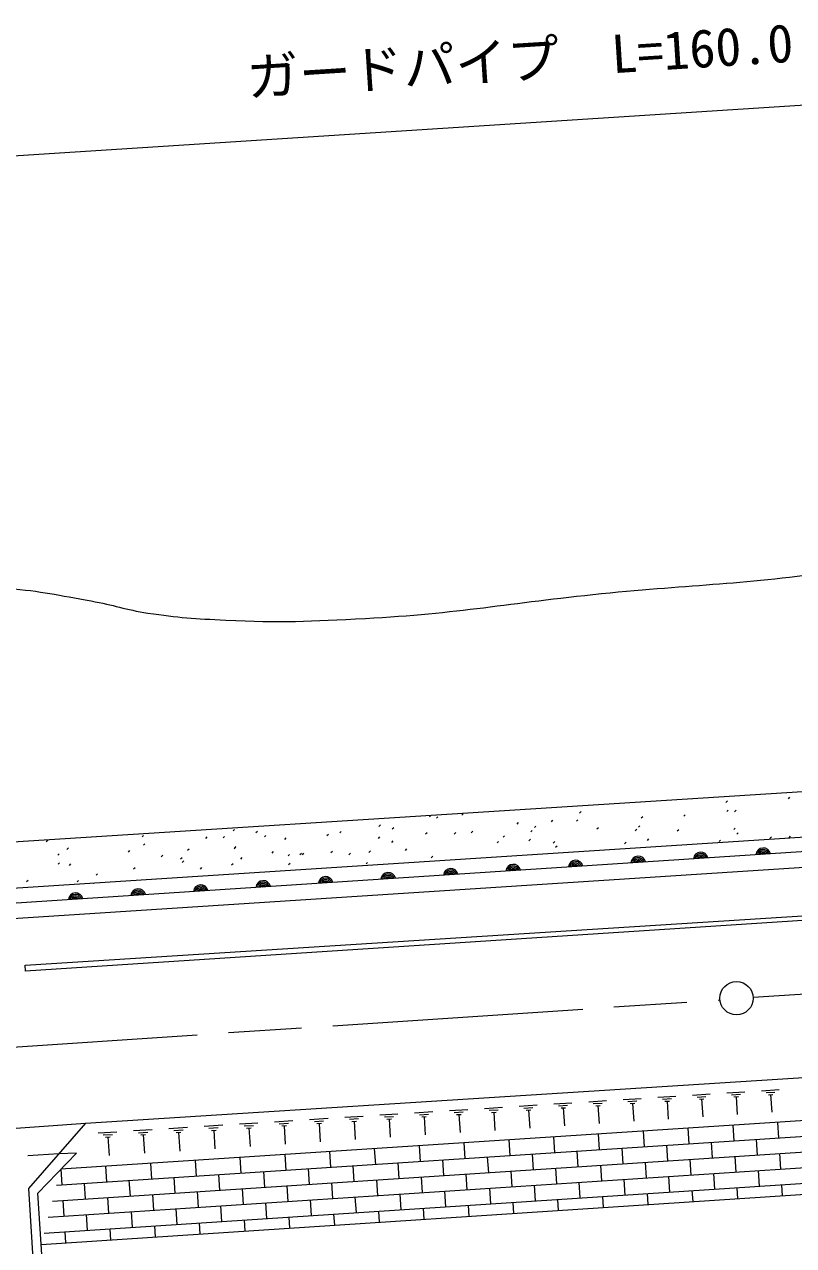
# Model space of a CAD drawing. Units: millimetres, scale not verified. Extents: x 40000 to 680000, y 20000 to 380000.
# Drawn here: x 134698 to 171536, y 270857 to 329388 of the extents above; entities that cross this region are included whole.
import ezdxf
from ezdxf.enums import TextEntityAlignment as Align

# ---------------------------------------------------------------- set-up
doc = ezdxf.new("R2010")
doc.units = ezdxf.units.MM
doc.header["$LTSCALE"] = 1000
doc.linetypes.add('CHAIN', pattern=[18.5, 12, -1.5, 3.5, -1.5])
for name, color, linetype, lineweight in [('M-BGD', 7, 'Continuous', 13), ('M-BMK', 2, 'CHAIN', 13), ('M-BMK-SRVR', 3, 'Continuous', 13), ('M-STR-HTXT', 7, 'Continuous', 13)]:
    doc.layers.add(name, color=color, linetype=linetype, lineweight=lineweight)
doc.styles.add('ＭＳ ゴシック', font='')
doc.styles.get('ＭＳ ゴシック').set_extended_font_data('MS Gothic')

msp = doc.modelspace()

# ---------------------------------------------------------------- linework, layer by layer
at = {"layer": 'M-BGD'}
for p, q in [((168295, 292098), (168366, 292169)), ((171293, 292271), (171364, 292342)), ((155641, 291480), (155711, 291551)), ((161288, 291586), (161359, 291656)), ((166277, 291432), (166348, 291503)), ((168333, 291657), (168404, 291728)), ((168711, 291650), (168781, 291721)), ((151676, 290947), (151747, 291017)), ((152313, 290832), (152384, 290903)), ((154095, 291406), (154156, 291467)), ((154428, 291344), (154499, 291415)), ((158293, 291058), (158364, 291128)), ((159128, 290893), (159199, 290963)), ((159935, 291173), (160006, 291244)), ((161137, 291193), (161208, 291263)), ((164107, 290907), (164177, 290978)), ((164243, 291352), (164313, 291423)), ((140334, 290442), (140404, 290513)), ((143381, 290375), (143452, 290445)), ((144210, 290400), (144281, 290471)), ((144693, 290737), (144764, 290807)), ((145787, 290650), (145858, 290720)), ((146196, 290443), (146267, 290514)), ((147166, 290323), (147236, 290394)), ((149183, 290514), (149254, 290584)), ((149804, 290640), (149875, 290711)), ((151657, 290370), (151727, 290441)), ((153912, 290588), (153983, 290659)), ((155287, 290582), (155358, 290653)), ((156098, 290647), (156169, 290717)), ((157621, 290428), (157692, 290499)), ((158862, 290260), (158933, 290331)), ((158950, 290688), (159021, 290759)), ((162115, 290827), (162186, 290898)), ((163953, 290744), (164023, 290815)), ((164541, 290276), (164612, 290347)), ((165965, 290736), (166035, 290806)), ((168670, 290793), (168741, 290864)), ((168818, 290571), (168889, 290642)), ((170408, 290372), (170479, 290443)), ((171322, 290405), (171393, 290475)), ((135745, 290218), (135816, 290289)), ((136732, 289846), (136803, 289917)), ((139675, 289715), (139745, 289786)), ((140401, 290045), (140471, 290116)), ((142514, 289811), (142585, 289881)), ((144751, 289879), (144822, 289950)), ((144759, 289922), (144829, 289993)), ((146558, 289670), (146628, 289741)), ((149381, 289692), (149452, 289763)), ((151199, 289704), (151269, 289775)), ((152296, 290181), (152367, 290251)), ((152947, 289800), (153018, 289871)), ((157336, 290155), (157407, 290226)), ((160029, 290150), (160100, 290221)), ((160136, 289950), (160207, 290020)), ((163447, 290115), (163517, 290186)), ((167970, 290219), (168041, 290290)), ((136291, 289565), (136362, 289635)), ((136311, 289138), (136382, 289209)), ((136853, 289079), (136923, 289149)), ((141255, 289496), (141325, 289566)), ((142180, 289389), (142250, 289460)), ((142259, 289220), (142330, 289291)), ((144622, 289107), (144693, 289178)), ((145062, 289384), (145133, 289454)), ((147330, 289536), (147401, 289607)), ((147352, 289123), (147423, 289194)), ((147896, 289598), (147966, 289669)), ((148009, 289592), (148080, 289663)), ((150238, 289591), (150308, 289662)), ((151058, 289150), (151129, 289221)), ((154185, 289445), (154256, 289516)), ((138134, 288605), (138205, 288675)), ((139928, 288907), (139999, 288978)), ((143129, 288901), (143200, 288972)), ((134800, 288308), (134871, 288379)), ((137222, 288292), (137293, 288363)), ((137995, 288222), (138004, 288230)), ((283282, 284132), (136439, 274516)), ((136239, 273752), (283298, 283381)), ((136039, 272987), (283314, 282631)), ((135839, 272222), (283330, 281880)), ((135639, 271458), (283347, 281129)), ((135495, 270904), (283357, 280660)), ((166695, 278070), (167548, 278125)), ((168348, 278176), (169199, 278230)), ((168568, 278083), (168993, 278110)), ((169998, 278281), (170847, 278335)), ((170217, 278188), (170642, 278215)), ((170330, 278089), (170542, 278102)), ((170436, 278096), (170490, 277247)), ((156729, 277435), (157597, 277491)), ((158396, 277542), (159261, 277597)), ((158619, 277447), (159052, 277475)), ((160061, 277648), (160923, 277703)), ((160283, 277554), (160715, 277581)), ((160398, 277453), (160614, 277466)), ((160506, 277459), (160561, 276597)), ((161723, 277754), (162583, 277808)), ((161945, 277660), (162375, 277687)), ((162059, 277559), (162274, 277573)), ((162167, 277566), (162222, 276706)), ((163383, 277859), (164241, 277914)), ((163604, 277766), (164033, 277793)), ((163718, 277665), (163933, 277679)), ((163825, 277672), (163880, 276814)), ((165040, 277965), (165896, 278019)), ((165261, 277872), (165689, 277899)), ((165375, 277771), (165589, 277785)), ((165482, 277778), (165536, 276923)), ((166915, 277977), (167342, 278004)), ((167029, 277877), (167242, 277891)), ((167135, 277884), (167190, 277031)), ((168681, 277983), (168893, 277997)), ((168787, 277990), (168841, 277139)), ((148359, 276902), (149239, 276958)), ((150038, 277009), (150915, 277065)), ((150264, 276914), (150703, 276941)), ((151714, 277116), (152589, 277172)), ((151940, 277021), (152377, 277048)), ((152056, 276918), (152275, 276932)), ((152166, 276925), (152221, 276051)), ((153388, 277223), (154261, 277278)), ((153613, 277128), (154049, 277155)), ((153729, 277025), (153947, 277039)), ((153838, 277032), (153894, 276160)), ((155060, 277329), (155930, 277385)), ((155284, 277234), (155719, 277262)), ((155400, 277132), (155618, 277146)), ((155509, 277139), (155564, 276270)), ((156953, 277341), (157387, 277368)), ((157068, 277239), (157285, 277253)), ((157177, 277246), (157232, 276379)), ((158734, 277346), (158951, 277360)), ((158842, 277353), (158898, 276488)), ((128646, 276072), (137625, 276720)), ((138237, 276257), (139130, 276314)), ((139930, 276365), (140821, 276422)), ((140160, 276268), (140605, 276296)), ((141620, 276473), (142509, 276530)), ((141850, 276376), (142294, 276404)), ((141968, 276272), (142190, 276286)), ((142079, 276279), (142136, 275390)), ((143309, 276581), (144195, 276637)), ((143537, 276484), (143981, 276512)), ((143655, 276380), (143877, 276394)), ((143766, 276387), (143823, 275501)), ((144995, 276688), (145879, 276744)), ((145223, 276592), (145665, 276620)), ((145340, 276488), (145561, 276502)), ((145451, 276495), (145507, 275611)), ((146678, 276795), (147560, 276851)), ((146906, 276699), (147346, 276727)), ((147023, 276596), (147243, 276610)), ((147133, 276603), (147189, 275721)), ((148586, 276806), (149026, 276834)), ((148703, 276703), (148923, 276717)), ((148813, 276710), (148869, 275831)), ((150381, 276811), (150600, 276825)), ((150490, 276818), (150546, 275941)), ((164329, 276343), (164378, 275594)), ((166475, 276483), (166524, 275735)), ((168620, 276624), (168669, 275875)), ((170766, 276764), (170815, 276016)), ((138467, 276160), (138914, 276188)), ((138586, 276055), (138809, 276070)), ((138698, 276063), (138755, 275169)), ((140278, 276164), (140501, 276178)), ((140390, 276171), (140446, 275280)), ((155748, 275781), (155797, 275032)), ((157893, 275921), (157942, 275173)), ((160039, 276062), (160088, 275313)), ((162184, 276202), (162233, 275454)), ((167597, 275805), (167646, 275057)), ((169742, 275945), (169791, 275197)), ((136345, 275254), (134859, 275164)), ((147166, 275219), (147215, 274470)), ((149312, 275359), (149361, 274611)), ((151457, 275500), (151506, 274751)), ((153602, 275640), (153651, 274892)), ((156869, 275102), (156918, 274354)), ((159015, 275243), (159064, 274495)), ((161160, 275383), (161209, 274635)), ((163306, 275524), (163355, 274776)), ((165451, 275664), (165500, 274916)), ((168718, 275127), (168767, 274378)), ((170864, 275267), (170913, 274519)), ((136439, 274516), (136488, 273768)), ((138585, 274657), (138634, 273908)), ((140730, 274797), (140779, 274049)), ((142875, 274938), (142924, 274189)), ((145021, 275078), (145070, 274330)), ((148288, 274541), (148337, 273792)), ((150433, 274681), (150482, 273933)), ((152579, 274822), (152628, 274073)), ((154724, 274962), (154773, 274214)), ((160137, 274565), (160186, 273816)), ((162282, 274705), (162331, 273957)), ((164427, 274846), (164476, 274097)), ((166573, 274986), (166622, 274238)), ((139706, 273979), (139755, 273230)), ((141852, 274119), (141901, 273371)), ((143997, 274260), (144046, 273511)), ((146142, 274400), (146191, 273652)), ((151555, 274003), (151604, 273254)), ((153700, 274143), (153749, 273395)), ((155846, 274284), (155895, 273535)), ((157991, 274424), (158040, 273676)), ((163404, 274027), (163453, 273279)), ((165549, 274168), (165598, 273419)), ((167695, 274308), (167744, 273560)), ((169840, 274449), (169889, 273700)), ((137561, 273838), (137610, 273090)), ((142973, 273441), (143022, 272693)), ((145119, 273581), (145168, 272833)), ((147264, 273722), (147313, 272974)), ((149410, 273862), (149459, 273114)), ((154822, 273465), (154871, 272717)), ((156967, 273606), (157016, 272857)), ((159113, 273746), (159162, 272998)), ((161258, 273887), (161307, 273138)), ((164525, 273349), (164560, 272822)), ((166671, 273489), (166705, 272964)), ((168816, 273630), (168851, 273105)), ((170962, 273770), (170996, 273247)), ((136537, 273020), (136586, 272271)), ((138683, 273160), (138732, 272412)), ((140828, 273300), (140877, 272552)), ((144095, 272763), (144144, 272014)), ((146240, 272903), (146289, 272155)), ((148386, 273044), (148435, 272295)), ((150531, 273184), (150580, 272436)), ((152677, 273325), (152726, 272576)), ((155944, 272787), (155979, 272256)), ((158089, 272928), (158124, 272397)), ((160235, 273068), (160269, 272539)), ((162380, 273209), (162415, 272680)), ((137659, 272341), (137708, 271593)), ((139804, 272482), (139853, 271733)), ((141950, 272622), (141999, 271874)), ((147362, 272225), (147397, 271690)), ((149508, 272366), (149543, 271831)), ((151653, 272506), (151688, 271973)), ((153798, 272647), (153833, 272114)), ((138781, 271663), (138816, 271123)), ((140926, 271804), (140961, 271265)), ((143071, 271944), (143107, 271407)), ((145217, 272085), (145252, 271548)), ((136635, 271523), (136671, 270982))]:
    msp.add_line(p, q, dxfattribs=at)
for points in [[(68476, 282813), (91763, 283902), (105309, 284664), (180917, 289574), (199797, 290760), (228330, 292622), (277183, 295840), (280796, 296126), (323326, 296856), (345025, 297617), (347838, 298324)], [(219220, 295601), (171972, 292602), (122859, 289473), (117130, 289036), (98208, 287924), (68255, 286294)], [(223634, 293779), (123009, 287249), (98358, 285722), (68389, 284180)], [(226085, 293274), (123056, 286539), (98417, 284840), (68441, 283360)], [(134735, 284292), (235875, 290721), (279987, 293714)], [(280006, 293430), (185941, 287345), (134753, 284016), (134735, 284292)], [(137625, 276720), (227766, 282462), (283229, 286183)], [(137625, 276720), (134890, 273587), (136467, 247982), (137874, 246738), (138465, 246769), (136988, 248153), (135333, 273374), (137184, 275286), (136345, 275254)]]:
    msp.add_lwpolyline(points, dxfattribs=at)
for centre, radius, start, end in [((170084, 289559), 354, 12.53716, 174.94234), ((170084, 289559), 283, 14.7612, 172.7183), ((170084, 289559), 212, 18.50753, 168.97198), ((161103, 288972), 354, 12.53716, 174.94234), ((161103, 288972), 283, 14.7612, 172.7183), ((161103, 288972), 212, 18.50753, 168.97198), ((164097, 289168), 354, 12.53716, 174.94234), ((164097, 289168), 283, 14.7612, 172.7183), ((164097, 289168), 212, 18.50753, 168.97198), ((164097, 289168), 142, 26.21926, 161.26025), ((164097, 289168), 100, 36.53692, 150.94259), ((167090, 289363), 354, 12.53716, 174.94234), ((167090, 289363), 283, 14.7612, 172.7183), ((167090, 289363), 212, 18.50753, 168.97198), ((167090, 289363), 142, 26.21926, 161.26025), ((167090, 289363), 100, 36.53692, 150.94259), ((170084, 289559), 142, 26.21926, 161.26025), ((170084, 289559), 100, 36.53692, 150.94259), ((152122, 288385), 354, 12.53716, 174.94234), ((152122, 288385), 283, 14.7612, 172.7183), ((152122, 288385), 212, 18.50753, 168.97198), ((155116, 288581), 354, 12.53716, 174.94234), ((155116, 288581), 283, 14.7612, 172.7183), ((155116, 288581), 212, 18.50753, 168.97198), ((155116, 288581), 142, 26.21926, 161.26025), ((155116, 288581), 100, 36.53692, 150.94259), ((158110, 288776), 354, 12.53716, 174.94234), ((158110, 288776), 283, 14.7612, 172.7183), ((158110, 288776), 212, 18.50753, 168.97198), ((158110, 288776), 142, 26.21926, 161.26025), ((158110, 288776), 100, 36.53692, 150.94259), ((161103, 288972), 142, 26.21926, 161.26025), ((161103, 288972), 100, 36.53692, 150.94259), ((143142, 287798), 354, 12.53716, 174.94234), ((143142, 287798), 283, 14.7612, 172.7183), ((143142, 287798), 212, 18.50753, 168.97198), ((146135, 287994), 354, 12.53716, 174.94234), ((146135, 287994), 283, 14.7612, 172.7183), ((146135, 287994), 212, 18.50753, 168.97198), ((146135, 287994), 142, 26.21926, 161.26025), ((146135, 287994), 100, 36.53692, 150.94259), ((149129, 288189), 354, 12.53716, 174.94234), ((149129, 288189), 283, 14.7612, 172.7183), ((149129, 288189), 212, 18.50753, 168.97198), ((149129, 288189), 142, 26.21926, 161.26025), ((149129, 288189), 100, 36.53692, 150.94259), ((152122, 288385), 142, 26.21926, 161.26025), ((152122, 288385), 100, 36.53692, 150.94259), ((137154, 287407), 354, 12.53716, 174.94234), ((137154, 287407), 283, 14.7612, 172.7183), ((137154, 287407), 212, 18.50753, 168.97198), ((137154, 287407), 142, 26.21926, 161.26025), ((137154, 287407), 100, 36.53692, 150.94259), ((140148, 287602), 354, 12.53716, 174.94234), ((140148, 287602), 283, 14.7612, 172.7183), ((140148, 287602), 212, 18.50753, 168.97198), ((140148, 287602), 142, 26.21926, 161.26025), ((140148, 287602), 100, 36.53692, 150.94259), ((143142, 287798), 142, 26.21926, 161.26025), ((143142, 287798), 100, 36.53692, 150.94259)]:
    msp.add_arc(centre, radius, start, end, dxfattribs=at)
msp.add_open_spline([(67948, 291128), (71461, 291164), (72521, 291149), (75424, 291500), (77861, 291795), (79195, 292163), (81613, 292582), (84386, 293064), (85948, 293290), (88715, 293808), (93088, 294626), (95627, 294738), (99891, 296009), (101144, 296383), (101865, 296586), (103023, 297194), (104212, 297819), (104865, 298200), (105972, 298960), (106676, 299444), (106980, 299837), (107680, 300327), (108214, 300701), (108504, 300957), (109119, 301174), (110894, 301799), (111990, 301820), (113861, 302020), (117483, 302408), (119532, 302433), (123174, 302528), (125978, 302602), (127551, 302583), (130355, 302516), (131751, 302483), (132535, 302474), (133927, 302359), (135490, 302230), (136352, 302029), (137896, 301753), (138965, 301562), (139542, 301339), (140615, 301174), (142059, 300951), (142881, 300910), (144341, 300835), (146950, 300702), (148420, 300785), (151029, 300920), (155465, 301149), (157919, 301661), (162338, 302108), (166749, 302554), (169251, 302548), (173635, 303206), (176327, 303610), (177793, 304074), (180472, 304558), (183712, 305143), (185519, 305553), (188791, 305915), (193866, 306476), (196730, 306584), (201829, 306846), (208504, 307189), (212268, 306842), (218932, 307354), (222467, 307626), (224397, 308206), (227907, 308709), (228402, 308780), (228681, 308813), (229177, 308878), (231836, 309231), (233325, 309435), (235986, 309773), (240666, 310367), (243302, 310588), (247973, 311249), (249828, 311511), (250860, 311709), (252710, 312007), (253737, 312173), (254324, 312206), (255339, 312434), (257600, 312943), (258882, 313199), (261081, 313934), (262558, 314427), (263348, 314809), (264821, 315313), (267852, 316349), (269584, 316841), (272695, 317599), (273963, 317908), (274694, 318034), (275997, 318107), (278277, 318235), (279568, 318168), (281839, 317938), (291977, 316910), (297417, 314714), (307493, 313196), (311452, 312600), (313662, 312149), (317653, 311842), (322341, 311480), (324974, 311260), (329676, 311249), (332721, 311242), (334430, 311831), (337465, 311588), (340175, 311371), (341662, 310954), (344323, 310402), (346783, 309892), (348118, 309409), (350582, 308922), (352658, 308511), (353364, 308397), (355925, 308019)], degree=3, knots=[0, 0, 0, 0, 1, 1, 1, 2, 2, 2, 3, 3, 3, 4, 4, 4, 5, 5, 5, 6, 6, 6, 7, 7, 7, 8, 8, 8, 9, 9, 9, 10, 10, 10, 11, 11, 11, 12, 12, 12, 13, 13, 13, 14, 14, 14, 15, 15, 15, 16, 16, 16, 17, 17, 17, 18, 18, 18, 19, 19, 19, 20, 20, 20, 21, 21, 21, 22, 22, 22, 23, 23, 23, 24, 24, 24, 25, 25, 25, 26, 26, 26, 27, 27, 27, 28, 28, 28, 29, 29, 29, 30, 30, 30, 31, 31, 31, 32, 32, 32, 33, 33, 33, 34, 34, 34, 35, 35, 35, 36, 36, 36, 37, 37, 37, 38, 38, 38, 39, 39, 39, 40, 40, 40, 40], dxfattribs=at)
at = {"layer": 'M-BMK'}
msp.add_line((169602, 282763), (267820, 289068), dxfattribs=at)
msp.add_lwpolyline([(69690, 275948), (94086, 277704), (168008, 282633)], dxfattribs=at)
at = {"layer": 'M-BMK-SRVR'}
msp.add_circle((168804, 282715), 800, dxfattribs=at)
at = {"layer": 'M-STR-HTXT'}
msp.add_line((66193, 318731), (226657, 329031), dxfattribs=at)

# ---------------------------------------------------------------- texts
at = {"layer": 'M-STR-HTXT', "style": 'ＭＳ ゴシック'}
msp.add_text('ガードパイプ  L=160.0', height=1833, rotation=3.647, dxfattribs=at).set_placement((158432, 327683), align=Align.MIDDLE_CENTER)

doc.saveas('drawing.dxf')
